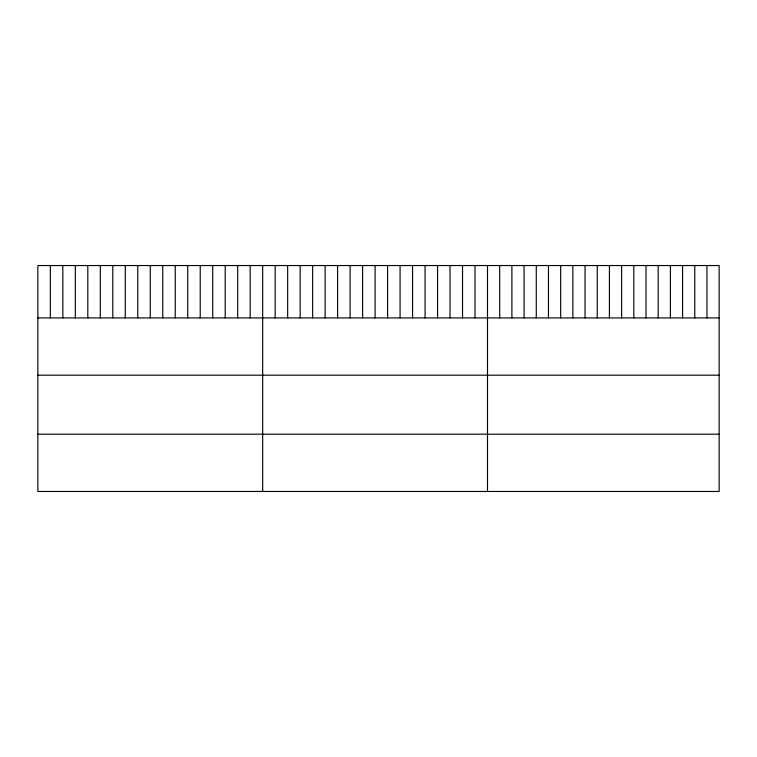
<?xml version="1.0" encoding="UTF-8"?>
<svg xmlns="http://www.w3.org/2000/svg" width="757" height="757" viewBox="0 0 757 757"><rect width="100%" height="100%" fill="white"/><g stroke="black" fill="none" stroke-linecap="round" stroke-linejoin="round"><path stroke-width="1.14" d="M719.15 317.912L719.15 491.463L37.85 491.463L37.85 265.537L719.15 265.537L719.15 317.912L37.85 317.912M37.85 375.188L719.15 375.188M37.85 434.196L719.15 434.196M706.962 265.537L706.962 317.912M694.765 265.537L694.765 317.912M682.577 265.537L682.577 317.912M670.38 265.537L670.38 317.912M658.193 265.537L658.193 317.912M645.995 265.537L645.995 317.912M633.808 265.537L633.808 317.912M621.62 265.537L621.62 317.912M609.423 265.537L609.423 317.912M597.235 265.537L597.235 317.912M585.038 265.537L585.038 317.912M572.85 265.537L572.85 317.912M560.663 265.537L560.663 317.912M548.465 265.537L548.465 317.912M536.278 265.537L536.278 317.912M524.081 265.537L524.081 317.912M511.893 265.537L511.893 317.912M499.696 265.537L499.696 317.912M487.508 265.537L487.508 491.463M475.018 265.537L475.018 317.912M462.527 265.537L462.527 317.912M450.037 265.537L450.037 317.912M437.546 265.537L437.546 317.912M425.055 265.537L425.055 317.912M412.565 265.537L412.565 317.912M400.075 265.537L400.075 317.912M387.584 265.537L387.584 317.912M375.094 265.537L375.094 317.912M362.603 265.537L362.603 317.912M350.113 265.537L350.113 317.912M337.622 265.537L337.622 317.912M325.132 265.537L325.132 317.912M312.641 265.537L312.641 317.912M300.151 265.537L300.151 317.912M287.66 265.537L287.66 317.912M275.17 265.537L275.17 317.912M262.679 265.537L262.679 491.463M250.188 265.537L250.188 317.912M237.698 265.537L237.698 317.912M225.208 265.537L225.208 317.912M212.717 265.537L212.717 317.912M200.227 265.537L200.227 317.912M187.736 265.537L187.736 317.912M175.245 265.537L175.245 317.912M162.755 265.537L162.755 317.912M150.265 265.537L150.265 317.912M137.774 265.537L137.774 317.912M125.284 265.537L125.284 317.912M112.793 265.537L112.793 317.912M100.303 265.537L100.303 317.912M87.812 265.537L87.812 317.912M75.322 265.537L75.322 317.912M62.831 265.537L62.831 317.912M50.341 265.537L50.341 317.912"/></g></svg>
